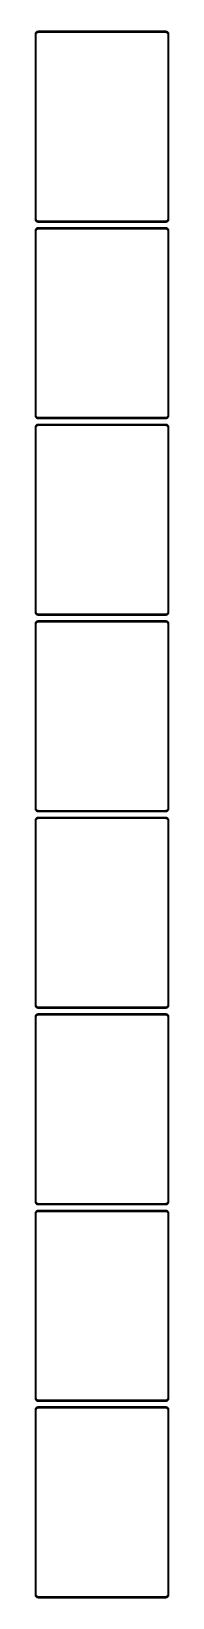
# Model space of a CAD drawing. Header units: metres. Extents: x -105 to 105, y 4485 to 9111.
# Drawn here: x -105 to 105, y 6648 to 9111 of the extents above; entities that cross this region are included whole.
import ezdxf

# ---------------------------------------------------------------- set-up
doc = ezdxf.new("R2010")
doc.units = ezdxf.units.M

msp = doc.modelspace()

# ---------------------------------------------------------------- linework, layer by layer
for p, q in [((-104.961, 9106.63), (-105, 9106)), ((-105, 9106), (-105, 8816)), ((-104.843, 9107.24), (-104.961, 9106.63)), ((-104.649, 9107.84), (-104.843, 9107.24)), ((-104.382, 9108.41), (-104.649, 9107.84)), ((-104.045, 9108.94), (-104.382, 9108.41)), ((-103.645, 9109.42), (-104.045, 9108.94)), ((-103.187, 9109.85), (-103.645, 9109.42)), ((-103.5, 9105.5), (-103.468, 9106)), ((-103.5, 8816.5), (-103.5, 9105.5)), ((-103.468, 9106), (-103.374, 9106.49)), ((-103.374, 9106.49), (-103.219, 9106.97)), ((-103.219, 9106.97), (-103.005, 9107.43)), ((-102.679, 9110.22), (-103.187, 9109.85)), ((-103.005, 9107.43), (-102.736, 9107.85)), ((-102.736, 9107.85), (-102.416, 9108.24)), ((-102.129, 9110.52), (-102.679, 9110.22)), ((-102.416, 9108.24), (-102.05, 9108.58)), ((-101.545, 9110.76), (-102.129, 9110.52)), ((-102.05, 9108.58), (-101.643, 9108.88)), ((-101.643, 9108.88), (-101.203, 9109.12)), ((-100.937, 9110.91), (-101.545, 9110.76)), ((-101.203, 9109.12), (-100.736, 9109.3)), ((-100.314, 9110.99), (-100.937, 9110.91)), ((-100.736, 9109.3), (-100.25, 9109.43)), ((100.314, 9110.99), (-100.314, 9110.99)), ((-100.25, 9109.43), (-99.7512, 9109.49)), ((-99.7512, 9109.49), (99.7512, 9109.49)), ((99.7512, 9109.49), (100.25, 9109.43)), ((100.25, 9109.43), (100.736, 9109.3)), ((100.937, 9110.91), (100.314, 9110.99)), ((100.736, 9109.3), (101.203, 9109.12)), ((101.545, 9110.76), (100.937, 9110.91)), ((101.203, 9109.12), (101.643, 9108.88)), ((102.129, 9110.52), (101.545, 9110.76)), ((101.643, 9108.88), (102.05, 9108.58)), ((102.05, 9108.58), (102.416, 9108.24)), ((102.679, 9110.22), (102.129, 9110.52)), ((102.416, 9108.24), (102.736, 9107.85)), ((103.187, 9109.85), (102.679, 9110.22)), ((102.736, 9107.85), (103.005, 9107.43)), ((103.005, 9107.43), (103.219, 9106.97)), ((103.645, 9109.42), (103.187, 9109.85)), ((103.219, 9106.97), (103.374, 9106.49)), ((103.374, 9106.49), (103.468, 9106)), ((103.468, 9106), (103.5, 9105.5)), ((103.5, 9105.5), (103.5, 8816.5)), ((104.045, 9108.94), (103.645, 9109.42)), ((104.382, 9108.41), (104.045, 9108.94)), ((104.649, 9107.84), (104.382, 9108.41)), ((104.843, 9107.24), (104.649, 9107.84)), ((104.961, 9106.63), (104.843, 9107.24)), ((105, 9106), (104.961, 9106.63)), ((105, 8816), (105, 9106)), ((-105, 8816), (-104.961, 8815.37)), ((-104.961, 8797.63), (-105, 8797)), ((-105, 8797), (-105, 8507)), ((-104.961, 8815.37), (-104.843, 8814.76)), ((-104.843, 8798.24), (-104.961, 8797.63)), ((-104.843, 8814.76), (-104.649, 8814.16)), ((-104.649, 8798.84), (-104.843, 8798.24)), ((-104.649, 8814.16), (-104.382, 8813.59)), ((-104.382, 8799.41), (-104.649, 8798.84)), ((-104.382, 8813.59), (-104.045, 8813.06)), ((-104.045, 8799.94), (-104.382, 8799.41)), ((-104.045, 8813.06), (-103.645, 8812.58)), ((-103.645, 8800.42), (-104.045, 8799.94)), ((-103.645, 8812.58), (-103.187, 8812.15)), ((-103.187, 8800.85), (-103.645, 8800.42)), ((-103.468, 8816), (-103.5, 8816.5)), ((-103.5, 8796.5), (-103.468, 8797)), ((-103.5, 8507.5), (-103.5, 8796.5)), ((-103.374, 8815.51), (-103.468, 8816)), ((-103.468, 8797), (-103.374, 8797.49)), ((-103.219, 8815.03), (-103.374, 8815.51)), ((-103.374, 8797.49), (-103.219, 8797.97)), ((-103.005, 8814.57), (-103.219, 8815.03)), ((-103.219, 8797.97), (-103.005, 8798.43)), ((-103.187, 8812.15), (-102.679, 8811.78)), ((-102.679, 8801.22), (-103.187, 8800.85)), ((-102.736, 8814.15), (-103.005, 8814.57)), ((-103.005, 8798.43), (-102.736, 8798.85)), ((-102.416, 8813.76), (-102.736, 8814.15)), ((-102.736, 8798.85), (-102.416, 8799.24)), ((-102.679, 8811.78), (-102.129, 8811.48)), ((-102.129, 8801.52), (-102.679, 8801.22)), ((-102.05, 8813.42), (-102.416, 8813.76)), ((-102.416, 8799.24), (-102.05, 8799.58)), ((-102.129, 8811.48), (-101.545, 8811.24)), ((-101.545, 8801.76), (-102.129, 8801.52)), ((-101.643, 8813.12), (-102.05, 8813.42)), ((-102.05, 8799.58), (-101.643, 8799.88)), ((-101.203, 8812.88), (-101.643, 8813.12)), ((-101.643, 8799.88), (-101.203, 8800.12)), ((-101.545, 8811.24), (-100.937, 8811.09)), ((-100.937, 8801.91), (-101.545, 8801.76)), ((-100.736, 8812.7), (-101.203, 8812.88)), ((-101.203, 8800.12), (-100.736, 8800.3)), ((-100.937, 8811.09), (-100.314, 8811.01)), ((-100.314, 8801.99), (-100.937, 8801.91)), ((-100.25, 8812.57), (-100.736, 8812.7)), ((-100.736, 8800.3), (-100.25, 8800.43)), ((-100.314, 8811.01), (100.314, 8811.01)), ((100.314, 8801.99), (-100.314, 8801.99)), ((-99.7512, 8812.51), (-100.25, 8812.57)), ((-100.25, 8800.43), (-99.7512, 8800.49)), ((99.7512, 8812.51), (-99.7512, 8812.51)), ((-99.7512, 8800.49), (99.7512, 8800.49)), ((100.25, 8812.57), (99.7512, 8812.51)), ((99.7512, 8800.49), (100.25, 8800.43)), ((100.736, 8812.7), (100.25, 8812.57)), ((100.25, 8800.43), (100.736, 8800.3)), ((100.314, 8811.01), (100.937, 8811.09)), ((100.937, 8801.91), (100.314, 8801.99)), ((101.203, 8812.88), (100.736, 8812.7)), ((100.736, 8800.3), (101.203, 8800.12)), ((100.937, 8811.09), (101.545, 8811.24)), ((101.545, 8801.76), (100.937, 8801.91)), ((101.643, 8813.12), (101.203, 8812.88)), ((101.203, 8800.12), (101.643, 8799.88)), ((101.545, 8811.24), (102.129, 8811.48)), ((102.129, 8801.52), (101.545, 8801.76)), ((102.05, 8813.42), (101.643, 8813.12)), ((101.643, 8799.88), (102.05, 8799.58)), ((102.416, 8813.76), (102.05, 8813.42)), ((102.05, 8799.58), (102.416, 8799.24)), ((102.129, 8811.48), (102.679, 8811.78)), ((102.679, 8801.22), (102.129, 8801.52)), ((102.736, 8814.15), (102.416, 8813.76)), ((102.416, 8799.24), (102.736, 8798.85)), ((102.679, 8811.78), (103.187, 8812.15)), ((103.187, 8800.85), (102.679, 8801.22)), ((103.005, 8814.57), (102.736, 8814.15)), ((102.736, 8798.85), (103.005, 8798.43)), ((103.219, 8815.03), (103.005, 8814.57)), ((103.005, 8798.43), (103.219, 8797.97)), ((103.187, 8812.15), (103.645, 8812.58)), ((103.645, 8800.42), (103.187, 8800.85)), ((103.374, 8815.51), (103.219, 8815.03)), ((103.219, 8797.97), (103.374, 8797.49)), ((103.468, 8816), (103.374, 8815.51)), ((103.374, 8797.49), (103.468, 8797)), ((103.5, 8816.5), (103.468, 8816)), ((103.468, 8797), (103.5, 8796.5)), ((103.5, 8796.5), (103.5, 8507.5)), ((103.645, 8812.58), (104.045, 8813.06)), ((104.045, 8799.94), (103.645, 8800.42)), ((104.045, 8813.06), (104.382, 8813.59)), ((104.382, 8799.41), (104.045, 8799.94)), ((104.382, 8813.59), (104.649, 8814.16)), ((104.649, 8798.84), (104.382, 8799.41)), ((104.649, 8814.16), (104.843, 8814.76)), ((104.843, 8798.24), (104.649, 8798.84)), ((104.843, 8814.76), (104.961, 8815.37)), ((104.961, 8797.63), (104.843, 8798.24)), ((104.961, 8815.37), (105, 8816)), ((105, 8797), (104.961, 8797.63)), ((105, 8507), (105, 8797)), ((-105, 8507), (-104.961, 8506.37)), ((-104.961, 8506.37), (-104.843, 8505.76)), ((-104.843, 8505.76), (-104.649, 8505.16)), ((-104.649, 8505.16), (-104.382, 8504.59)), ((-104.382, 8504.59), (-104.045, 8504.06)), ((-104.045, 8504.06), (-103.645, 8503.58)), ((-103.645, 8503.58), (-103.187, 8503.15)), ((-103.468, 8507), (-103.5, 8507.5)), ((-103.374, 8506.51), (-103.468, 8507)), ((-103.219, 8506.03), (-103.374, 8506.51)), ((-103.005, 8505.57), (-103.219, 8506.03)), ((-103.187, 8503.15), (-102.679, 8502.78)), ((-102.736, 8505.15), (-103.005, 8505.57)), ((-102.416, 8504.76), (-102.736, 8505.15)), ((-102.679, 8502.78), (-102.129, 8502.48)), ((-102.05, 8504.42), (-102.416, 8504.76)), ((-102.129, 8502.48), (-101.545, 8502.24)), ((-101.643, 8504.12), (-102.05, 8504.42)), ((-101.203, 8503.88), (-101.643, 8504.12)), ((-101.545, 8502.24), (-100.937, 8502.09)), ((-100.736, 8503.7), (-101.203, 8503.88)), ((-100.937, 8502.09), (-100.314, 8502.01)), ((-100.25, 8503.57), (-100.736, 8503.7)), ((-100.314, 8502.01), (100.314, 8502.01)), ((-99.7512, 8503.51), (-100.25, 8503.57)), ((99.7512, 8503.51), (-99.7512, 8503.51)), ((100.25, 8503.57), (99.7512, 8503.51)), ((100.736, 8503.7), (100.25, 8503.57)), ((100.314, 8502.01), (100.937, 8502.09)), ((101.203, 8503.88), (100.736, 8503.7)), ((100.937, 8502.09), (101.545, 8502.24)), ((101.643, 8504.12), (101.203, 8503.88)), ((101.545, 8502.24), (102.129, 8502.48)), ((102.05, 8504.42), (101.643, 8504.12)), ((102.416, 8504.76), (102.05, 8504.42)), ((102.129, 8502.48), (102.679, 8502.78)), ((102.736, 8505.15), (102.416, 8504.76)), ((102.679, 8502.78), (103.187, 8503.15)), ((103.005, 8505.57), (102.736, 8505.15)), ((103.219, 8506.03), (103.005, 8505.57)), ((103.187, 8503.15), (103.645, 8503.58)), ((103.374, 8506.51), (103.219, 8506.03)), ((103.468, 8507), (103.374, 8506.51)), ((103.5, 8507.5), (103.468, 8507)), ((103.645, 8503.58), (104.045, 8504.06)), ((104.045, 8504.06), (104.382, 8504.59)), ((104.382, 8504.59), (104.649, 8505.16)), ((104.649, 8505.16), (104.843, 8505.76)), ((104.843, 8505.76), (104.961, 8506.37)), ((104.961, 8506.37), (105, 8507)), ((-104.961, 8488.63), (-105, 8488)), ((-105, 8488), (-105, 8198)), ((-104.843, 8489.24), (-104.961, 8488.63)), ((-104.649, 8489.84), (-104.843, 8489.24)), ((-104.382, 8490.41), (-104.649, 8489.84)), ((-104.045, 8490.94), (-104.382, 8490.41)), ((-103.645, 8491.42), (-104.045, 8490.94)), ((-103.187, 8491.85), (-103.645, 8491.42)), ((-103.5, 8487.5), (-103.468, 8488)), ((-103.5, 8198.5), (-103.5, 8487.5)), ((-103.468, 8488), (-103.374, 8488.49)), ((-103.374, 8488.49), (-103.219, 8488.97)), ((-103.219, 8488.97), (-103.005, 8489.43)), ((-102.679, 8492.22), (-103.187, 8491.85)), ((-103.005, 8489.43), (-102.736, 8489.85)), ((-102.736, 8489.85), (-102.416, 8490.24)), ((-102.129, 8492.52), (-102.679, 8492.22)), ((-102.416, 8490.24), (-102.05, 8490.58)), ((-101.545, 8492.76), (-102.129, 8492.52)), ((-102.05, 8490.58), (-101.643, 8490.88)), ((-101.643, 8490.88), (-101.203, 8491.12)), ((-100.937, 8492.91), (-101.545, 8492.76)), ((-101.203, 8491.12), (-100.736, 8491.3)), ((-100.314, 8492.99), (-100.937, 8492.91)), ((-100.736, 8491.3), (-100.25, 8491.43)), ((100.314, 8492.99), (-100.314, 8492.99)), ((-100.25, 8491.43), (-99.7512, 8491.49)), ((-99.7512, 8491.49), (99.7512, 8491.49)), ((99.7512, 8491.49), (100.25, 8491.43)), ((100.25, 8491.43), (100.736, 8491.3)), ((100.937, 8492.91), (100.314, 8492.99)), ((100.736, 8491.3), (101.203, 8491.12)), ((101.545, 8492.76), (100.937, 8492.91)), ((101.203, 8491.12), (101.643, 8490.88)), ((102.129, 8492.52), (101.545, 8492.76)), ((101.643, 8490.88), (102.05, 8490.58)), ((102.05, 8490.58), (102.416, 8490.24)), ((102.679, 8492.22), (102.129, 8492.52)), ((102.416, 8490.24), (102.736, 8489.85)), ((103.187, 8491.85), (102.679, 8492.22)), ((102.736, 8489.85), (103.005, 8489.43)), ((103.005, 8489.43), (103.219, 8488.97)), ((103.645, 8491.42), (103.187, 8491.85)), ((103.219, 8488.97), (103.374, 8488.49)), ((103.374, 8488.49), (103.468, 8488)), ((103.468, 8488), (103.5, 8487.5)), ((103.5, 8487.5), (103.5, 8198.5)), ((104.045, 8490.94), (103.645, 8491.42)), ((104.382, 8490.41), (104.045, 8490.94)), ((104.649, 8489.84), (104.382, 8490.41)), ((104.843, 8489.24), (104.649, 8489.84)), ((104.961, 8488.63), (104.843, 8489.24)), ((105, 8488), (104.961, 8488.63)), ((105, 8198), (105, 8488)), ((-105, 8198), (-104.961, 8197.37)), ((-104.961, 8179.63), (-105, 8179)), ((-105, 8179), (-105, 7889)), ((-104.961, 8197.37), (-104.843, 8196.76)), ((-104.843, 8180.24), (-104.961, 8179.63)), ((-104.843, 8196.76), (-104.649, 8196.16)), ((-104.649, 8180.84), (-104.843, 8180.24)), ((-104.649, 8196.16), (-104.382, 8195.59)), ((-104.382, 8181.41), (-104.649, 8180.84)), ((-104.382, 8195.59), (-104.045, 8195.06)), ((-104.045, 8181.94), (-104.382, 8181.41)), ((-104.045, 8195.06), (-103.645, 8194.58)), ((-103.645, 8182.42), (-104.045, 8181.94)), ((-103.645, 8194.58), (-103.187, 8194.15)), ((-103.187, 8182.85), (-103.645, 8182.42)), ((-103.468, 8198), (-103.5, 8198.5)), ((-103.5, 8178.5), (-103.468, 8179)), ((-103.5, 7889.5), (-103.5, 8178.5)), ((-103.374, 8197.51), (-103.468, 8198)), ((-103.468, 8179), (-103.374, 8179.49)), ((-103.219, 8197.03), (-103.374, 8197.51)), ((-103.374, 8179.49), (-103.219, 8179.97)), ((-103.005, 8196.57), (-103.219, 8197.03)), ((-103.219, 8179.97), (-103.005, 8180.43)), ((-103.187, 8194.15), (-102.679, 8193.78)), ((-102.679, 8183.22), (-103.187, 8182.85)), ((-102.736, 8196.15), (-103.005, 8196.57)), ((-103.005, 8180.43), (-102.736, 8180.85)), ((-102.416, 8195.76), (-102.736, 8196.15)), ((-102.736, 8180.85), (-102.416, 8181.24)), ((-102.679, 8193.78), (-102.129, 8193.48)), ((-102.129, 8183.52), (-102.679, 8183.22)), ((-102.05, 8195.42), (-102.416, 8195.76)), ((-102.416, 8181.24), (-102.05, 8181.58)), ((-102.129, 8193.48), (-101.545, 8193.24)), ((-101.545, 8183.76), (-102.129, 8183.52)), ((-101.643, 8195.12), (-102.05, 8195.42)), ((-102.05, 8181.58), (-101.643, 8181.88)), ((-101.203, 8194.88), (-101.643, 8195.12)), ((-101.643, 8181.88), (-101.203, 8182.12)), ((-101.545, 8193.24), (-100.937, 8193.09)), ((-100.937, 8183.91), (-101.545, 8183.76)), ((-100.736, 8194.7), (-101.203, 8194.88)), ((-101.203, 8182.12), (-100.736, 8182.3)), ((-100.937, 8193.09), (-100.314, 8193.01)), ((-100.314, 8183.99), (-100.937, 8183.91)), ((-100.25, 8194.57), (-100.736, 8194.7)), ((-100.736, 8182.3), (-100.25, 8182.43)), ((-100.314, 8193.01), (100.314, 8193.01)), ((100.314, 8183.99), (-100.314, 8183.99)), ((-99.7512, 8194.51), (-100.25, 8194.57)), ((-100.25, 8182.43), (-99.7512, 8182.49)), ((99.7512, 8194.51), (-99.7512, 8194.51)), ((-99.7512, 8182.49), (99.7512, 8182.49)), ((100.25, 8194.57), (99.7512, 8194.51)), ((99.7512, 8182.49), (100.25, 8182.43)), ((100.736, 8194.7), (100.25, 8194.57)), ((100.25, 8182.43), (100.736, 8182.3)), ((100.314, 8193.01), (100.937, 8193.09)), ((100.937, 8183.91), (100.314, 8183.99)), ((101.203, 8194.88), (100.736, 8194.7)), ((100.736, 8182.3), (101.203, 8182.12)), ((100.937, 8193.09), (101.545, 8193.24)), ((101.545, 8183.76), (100.937, 8183.91)), ((101.643, 8195.12), (101.203, 8194.88)), ((101.203, 8182.12), (101.643, 8181.88)), ((101.545, 8193.24), (102.129, 8193.48)), ((102.129, 8183.52), (101.545, 8183.76)), ((102.05, 8195.42), (101.643, 8195.12)), ((101.643, 8181.88), (102.05, 8181.58)), ((102.416, 8195.76), (102.05, 8195.42)), ((102.05, 8181.58), (102.416, 8181.24)), ((102.129, 8193.48), (102.679, 8193.78)), ((102.679, 8183.22), (102.129, 8183.52)), ((102.736, 8196.15), (102.416, 8195.76)), ((102.416, 8181.24), (102.736, 8180.85)), ((102.679, 8193.78), (103.187, 8194.15)), ((103.187, 8182.85), (102.679, 8183.22)), ((103.005, 8196.57), (102.736, 8196.15)), ((102.736, 8180.85), (103.005, 8180.43)), ((103.219, 8197.03), (103.005, 8196.57)), ((103.005, 8180.43), (103.219, 8179.97)), ((103.187, 8194.15), (103.645, 8194.58)), ((103.645, 8182.42), (103.187, 8182.85)), ((103.374, 8197.51), (103.219, 8197.03)), ((103.219, 8179.97), (103.374, 8179.49)), ((103.468, 8198), (103.374, 8197.51)), ((103.374, 8179.49), (103.468, 8179)), ((103.5, 8198.5), (103.468, 8198)), ((103.468, 8179), (103.5, 8178.5)), ((103.5, 8178.5), (103.5, 7889.5)), ((103.645, 8194.58), (104.045, 8195.06)), ((104.045, 8181.94), (103.645, 8182.42)), ((104.045, 8195.06), (104.382, 8195.59)), ((104.382, 8181.41), (104.045, 8181.94)), ((104.382, 8195.59), (104.649, 8196.16)), ((104.649, 8180.84), (104.382, 8181.41)), ((104.649, 8196.16), (104.843, 8196.76)), ((104.843, 8180.24), (104.649, 8180.84)), ((104.843, 8196.76), (104.961, 8197.37)), ((104.961, 8179.63), (104.843, 8180.24)), ((104.961, 8197.37), (105, 8198)), ((105, 8179), (104.961, 8179.63)), ((105, 7889), (105, 8179)), ((-105, 7889), (-104.961, 7888.37)), ((-104.961, 7888.37), (-104.843, 7887.76)), ((-104.843, 7887.76), (-104.649, 7887.16)), ((-104.649, 7887.16), (-104.382, 7886.59)), ((-104.382, 7886.59), (-104.045, 7886.06)), ((-104.045, 7886.06), (-103.645, 7885.58)), ((-103.645, 7885.58), (-103.187, 7885.15)), ((-103.468, 7889), (-103.5, 7889.5)), ((-103.374, 7888.51), (-103.468, 7889)), ((-103.219, 7888.03), (-103.374, 7888.51)), ((-103.005, 7887.57), (-103.219, 7888.03)), ((-103.187, 7885.15), (-102.679, 7884.78)), ((-102.736, 7887.15), (-103.005, 7887.57)), ((-102.416, 7886.76), (-102.736, 7887.15)), ((-102.679, 7884.78), (-102.129, 7884.48)), ((-102.05, 7886.42), (-102.416, 7886.76)), ((-102.129, 7884.48), (-101.545, 7884.24)), ((-101.643, 7886.12), (-102.05, 7886.42)), ((-101.203, 7885.88), (-101.643, 7886.12)), ((-101.545, 7884.24), (-100.937, 7884.09)), ((-100.736, 7885.7), (-101.203, 7885.88)), ((-100.937, 7884.09), (-100.314, 7884.01)), ((-100.25, 7885.57), (-100.736, 7885.7)), ((-100.314, 7884.01), (100.314, 7884.01)), ((-99.7512, 7885.51), (-100.25, 7885.57)), ((99.7512, 7885.51), (-99.7512, 7885.51)), ((100.25, 7885.57), (99.7512, 7885.51)), ((100.736, 7885.7), (100.25, 7885.57)), ((100.314, 7884.01), (100.937, 7884.09)), ((101.203, 7885.88), (100.736, 7885.7)), ((100.937, 7884.09), (101.545, 7884.24)), ((101.643, 7886.12), (101.203, 7885.88)), ((101.545, 7884.24), (102.129, 7884.48)), ((102.05, 7886.42), (101.643, 7886.12)), ((102.416, 7886.76), (102.05, 7886.42)), ((102.129, 7884.48), (102.679, 7884.78)), ((102.736, 7887.15), (102.416, 7886.76)), ((102.679, 7884.78), (103.187, 7885.15)), ((103.005, 7887.57), (102.736, 7887.15)), ((103.219, 7888.03), (103.005, 7887.57)), ((103.187, 7885.15), (103.645, 7885.58)), ((103.374, 7888.51), (103.219, 7888.03)), ((103.468, 7889), (103.374, 7888.51)), ((103.5, 7889.5), (103.468, 7889)), ((103.645, 7885.58), (104.045, 7886.06)), ((104.045, 7886.06), (104.382, 7886.59)), ((104.382, 7886.59), (104.649, 7887.16)), ((104.649, 7887.16), (104.843, 7887.76)), ((104.843, 7887.76), (104.961, 7888.37)), ((104.961, 7888.37), (105, 7889)), ((-104.961, 7870.63), (-105, 7870)), ((-105, 7870), (-105, 7580)), ((-104.843, 7871.24), (-104.961, 7870.63)), ((-104.649, 7871.84), (-104.843, 7871.24)), ((-104.382, 7872.41), (-104.649, 7871.84)), ((-104.045, 7872.94), (-104.382, 7872.41)), ((-103.645, 7873.42), (-104.045, 7872.94)), ((-103.187, 7873.85), (-103.645, 7873.42)), ((-103.5, 7869.5), (-103.468, 7870)), ((-103.5, 7580.5), (-103.5, 7869.5)), ((-103.468, 7870), (-103.374, 7870.49)), ((-103.374, 7870.49), (-103.219, 7870.97)), ((-103.219, 7870.97), (-103.005, 7871.43)), ((-102.679, 7874.22), (-103.187, 7873.85)), ((-103.005, 7871.43), (-102.736, 7871.85)), ((-102.736, 7871.85), (-102.416, 7872.24)), ((-102.129, 7874.52), (-102.679, 7874.22)), ((-102.416, 7872.24), (-102.05, 7872.58)), ((-101.545, 7874.76), (-102.129, 7874.52)), ((-102.05, 7872.58), (-101.643, 7872.88)), ((-101.643, 7872.88), (-101.203, 7873.12)), ((-100.937, 7874.91), (-101.545, 7874.76)), ((-101.203, 7873.12), (-100.736, 7873.3)), ((-100.314, 7874.99), (-100.937, 7874.91)), ((-100.736, 7873.3), (-100.25, 7873.43)), ((100.314, 7874.99), (-100.314, 7874.99)), ((-100.25, 7873.43), (-99.7512, 7873.49)), ((-99.7512, 7873.49), (99.7512, 7873.49)), ((99.7512, 7873.49), (100.25, 7873.43)), ((100.25, 7873.43), (100.736, 7873.3)), ((100.937, 7874.91), (100.314, 7874.99)), ((100.736, 7873.3), (101.203, 7873.12)), ((101.545, 7874.76), (100.937, 7874.91)), ((101.203, 7873.12), (101.643, 7872.88)), ((102.129, 7874.52), (101.545, 7874.76)), ((101.643, 7872.88), (102.05, 7872.58)), ((102.05, 7872.58), (102.416, 7872.24)), ((102.679, 7874.22), (102.129, 7874.52)), ((102.416, 7872.24), (102.736, 7871.85)), ((103.187, 7873.85), (102.679, 7874.22)), ((102.736, 7871.85), (103.005, 7871.43)), ((103.005, 7871.43), (103.219, 7870.97)), ((103.645, 7873.42), (103.187, 7873.85)), ((103.219, 7870.97), (103.374, 7870.49)), ((103.374, 7870.49), (103.468, 7870)), ((103.468, 7870), (103.5, 7869.5)), ((103.5, 7869.5), (103.5, 7580.5)), ((104.045, 7872.94), (103.645, 7873.42)), ((104.382, 7872.41), (104.045, 7872.94)), ((104.649, 7871.84), (104.382, 7872.41)), ((104.843, 7871.24), (104.649, 7871.84)), ((104.961, 7870.63), (104.843, 7871.24)), ((105, 7870), (104.961, 7870.63)), ((105, 7580), (105, 7870)), ((-105, 7580), (-104.961, 7579.37)), ((-104.961, 7561.63), (-105, 7561)), ((-104.961, 7579.37), (-104.843, 7578.76)), ((-104.843, 7562.24), (-104.961, 7561.63)), ((-104.843, 7578.76), (-104.649, 7578.16)), ((-104.649, 7562.84), (-104.843, 7562.24)), ((-104.649, 7578.16), (-104.382, 7577.59)), ((-104.382, 7563.41), (-104.649, 7562.84)), ((-104.382, 7577.59), (-104.045, 7577.06)), ((-104.045, 7563.94), (-104.382, 7563.41)), ((-104.045, 7577.06), (-103.645, 7576.58)), ((-103.645, 7564.42), (-104.045, 7563.94)), ((-103.645, 7576.58), (-103.187, 7576.15)), ((-103.187, 7564.85), (-103.645, 7564.42)), ((-103.468, 7580), (-103.5, 7580.5)), ((-103.374, 7579.51), (-103.468, 7580)), ((-103.468, 7561), (-103.374, 7561.49)), ((-103.219, 7579.03), (-103.374, 7579.51)), ((-103.374, 7561.49), (-103.219, 7561.97)), ((-103.005, 7578.57), (-103.219, 7579.03)), ((-103.219, 7561.97), (-103.005, 7562.43)), ((-103.187, 7576.15), (-102.679, 7575.78)), ((-102.679, 7565.22), (-103.187, 7564.85)), ((-102.736, 7578.15), (-103.005, 7578.57)), ((-103.005, 7562.43), (-102.736, 7562.85)), ((-102.416, 7577.76), (-102.736, 7578.15)), ((-102.736, 7562.85), (-102.416, 7563.24)), ((-102.679, 7575.78), (-102.129, 7575.48)), ((-102.129, 7565.52), (-102.679, 7565.22)), ((-102.05, 7577.42), (-102.416, 7577.76)), ((-102.416, 7563.24), (-102.05, 7563.58)), ((-102.129, 7575.48), (-101.545, 7575.24)), ((-101.545, 7565.76), (-102.129, 7565.52)), ((-101.643, 7577.12), (-102.05, 7577.42)), ((-102.05, 7563.58), (-101.643, 7563.88)), ((-101.203, 7576.88), (-101.643, 7577.12)), ((-101.643, 7563.88), (-101.203, 7564.12)), ((-101.545, 7575.24), (-100.937, 7575.09)), ((-100.937, 7565.91), (-101.545, 7565.76)), ((-100.736, 7576.7), (-101.203, 7576.88)), ((-101.203, 7564.12), (-100.736, 7564.3)), ((-100.937, 7575.09), (-100.314, 7575.01)), ((-100.314, 7565.99), (-100.937, 7565.91)), ((-100.25, 7576.57), (-100.736, 7576.7)), ((-100.736, 7564.3), (-100.25, 7564.43)), ((-100.314, 7575.01), (100.314, 7575.01)), ((100.314, 7565.99), (-100.314, 7565.99)), ((-99.7512, 7576.51), (-100.25, 7576.57)), ((-100.25, 7564.43), (-99.7512, 7564.49)), ((99.7512, 7576.51), (-99.7512, 7576.51)), ((-99.7512, 7564.49), (99.7512, 7564.49)), ((100.25, 7576.57), (99.7512, 7576.51)), ((99.7512, 7564.49), (100.25, 7564.43)), ((100.736, 7576.7), (100.25, 7576.57)), ((100.25, 7564.43), (100.736, 7564.3)), ((100.314, 7575.01), (100.937, 7575.09)), ((100.937, 7565.91), (100.314, 7565.99)), ((101.203, 7576.88), (100.736, 7576.7)), ((100.736, 7564.3), (101.203, 7564.12)), ((100.937, 7575.09), (101.545, 7575.24)), ((101.545, 7565.76), (100.937, 7565.91)), ((101.643, 7577.12), (101.203, 7576.88)), ((101.203, 7564.12), (101.643, 7563.88)), ((101.545, 7575.24), (102.129, 7575.48)), ((102.129, 7565.52), (101.545, 7565.76)), ((102.05, 7577.42), (101.643, 7577.12)), ((101.643, 7563.88), (102.05, 7563.58)), ((102.416, 7577.76), (102.05, 7577.42)), ((102.05, 7563.58), (102.416, 7563.24)), ((102.129, 7575.48), (102.679, 7575.78)), ((102.679, 7565.22), (102.129, 7565.52)), ((102.736, 7578.15), (102.416, 7577.76)), ((102.416, 7563.24), (102.736, 7562.85)), ((102.679, 7575.78), (103.187, 7576.15)), ((103.187, 7564.85), (102.679, 7565.22)), ((103.005, 7578.57), (102.736, 7578.15)), ((102.736, 7562.85), (103.005, 7562.43)), ((103.219, 7579.03), (103.005, 7578.57)), ((103.005, 7562.43), (103.219, 7561.97)), ((103.187, 7576.15), (103.645, 7576.58)), ((103.645, 7564.42), (103.187, 7564.85)), ((103.374, 7579.51), (103.219, 7579.03)), ((103.219, 7561.97), (103.374, 7561.49)), ((103.468, 7580), (103.374, 7579.51)), ((103.374, 7561.49), (103.468, 7561)), ((103.5, 7580.5), (103.468, 7580)), ((103.645, 7576.58), (104.045, 7577.06)), ((104.045, 7563.94), (103.645, 7564.42)), ((104.045, 7577.06), (104.382, 7577.59)), ((104.382, 7563.41), (104.045, 7563.94)), ((104.382, 7577.59), (104.649, 7578.16)), ((104.649, 7562.84), (104.382, 7563.41)), ((104.649, 7578.16), (104.843, 7578.76)), ((104.843, 7562.24), (104.649, 7562.84)), ((104.843, 7578.76), (104.961, 7579.37)), ((104.961, 7561.63), (104.843, 7562.24)), ((104.961, 7579.37), (105, 7580)), ((105, 7561), (104.961, 7561.63)), ((-105, 7561), (-105, 7271)), ((-103.5, 7560.5), (-103.468, 7561)), ((-103.5, 7271.5), (-103.5, 7560.5)), ((103.468, 7561), (103.5, 7560.5)), ((103.5, 7560.5), (103.5, 7271.5)), ((105, 7271), (105, 7561)), ((-105, 7271), (-104.961, 7270.37)), ((-104.961, 7270.37), (-104.843, 7269.76)), ((-104.843, 7269.76), (-104.649, 7269.16)), ((-104.649, 7269.16), (-104.382, 7268.59)), ((-104.382, 7268.59), (-104.045, 7268.06)), ((-104.045, 7268.06), (-103.645, 7267.58)), ((-103.645, 7267.58), (-103.187, 7267.15)), ((-103.468, 7271), (-103.5, 7271.5)), ((-103.374, 7270.51), (-103.468, 7271)), ((-103.219, 7270.03), (-103.374, 7270.51)), ((-103.005, 7269.57), (-103.219, 7270.03)), ((-103.187, 7267.15), (-102.679, 7266.78)), ((-102.736, 7269.15), (-103.005, 7269.57)), ((-102.416, 7268.76), (-102.736, 7269.15)), ((-102.679, 7266.78), (-102.129, 7266.48)), ((-102.05, 7268.42), (-102.416, 7268.76)), ((-102.129, 7266.48), (-101.545, 7266.24)), ((-101.643, 7268.12), (-102.05, 7268.42)), ((-101.203, 7267.88), (-101.643, 7268.12)), ((-101.545, 7266.24), (-100.937, 7266.09)), ((-100.736, 7267.7), (-101.203, 7267.88)), ((-100.937, 7266.09), (-100.314, 7266.01)), ((-100.25, 7267.57), (-100.736, 7267.7)), ((-100.314, 7266.01), (100.314, 7266.01)), ((-99.7512, 7267.51), (-100.25, 7267.57)), ((99.7512, 7267.51), (-99.7512, 7267.51)), ((100.25, 7267.57), (99.7512, 7267.51)), ((100.736, 7267.7), (100.25, 7267.57)), ((100.314, 7266.01), (100.937, 7266.09)), ((101.203, 7267.88), (100.736, 7267.7)), ((100.937, 7266.09), (101.545, 7266.24)), ((101.643, 7268.12), (101.203, 7267.88)), ((101.545, 7266.24), (102.129, 7266.48)), ((102.05, 7268.42), (101.643, 7268.12)), ((102.416, 7268.76), (102.05, 7268.42)), ((102.129, 7266.48), (102.679, 7266.78)), ((102.736, 7269.15), (102.416, 7268.76)), ((102.679, 7266.78), (103.187, 7267.15)), ((103.005, 7269.57), (102.736, 7269.15)), ((103.219, 7270.03), (103.005, 7269.57)), ((103.187, 7267.15), (103.645, 7267.58)), ((103.374, 7270.51), (103.219, 7270.03)), ((103.468, 7271), (103.374, 7270.51)), ((103.5, 7271.5), (103.468, 7271)), ((103.645, 7267.58), (104.045, 7268.06)), ((104.045, 7268.06), (104.382, 7268.59)), ((104.382, 7268.59), (104.649, 7269.16)), ((104.649, 7269.16), (104.843, 7269.76)), ((104.843, 7269.76), (104.961, 7270.37)), ((104.961, 7270.37), (105, 7271)), ((-104.961, 7252.63), (-105, 7252)), ((-105, 7252), (-105, 6962)), ((-104.843, 7253.24), (-104.961, 7252.63)), ((-104.649, 7253.84), (-104.843, 7253.24)), ((-104.382, 7254.41), (-104.649, 7253.84)), ((-104.045, 7254.94), (-104.382, 7254.41)), ((-103.645, 7255.42), (-104.045, 7254.94)), ((-103.187, 7255.85), (-103.645, 7255.42)), ((-103.5, 7251.5), (-103.468, 7252)), ((-103.5, 6962.5), (-103.5, 7251.5)), ((-103.468, 7252), (-103.374, 7252.49)), ((-103.374, 7252.49), (-103.219, 7252.97)), ((-103.219, 7252.97), (-103.005, 7253.43)), ((-102.679, 7256.22), (-103.187, 7255.85)), ((-103.005, 7253.43), (-102.736, 7253.85)), ((-102.736, 7253.85), (-102.416, 7254.24)), ((-102.129, 7256.52), (-102.679, 7256.22)), ((-102.416, 7254.24), (-102.05, 7254.58)), ((-101.545, 7256.76), (-102.129, 7256.52)), ((-102.05, 7254.58), (-101.643, 7254.88)), ((-101.643, 7254.88), (-101.203, 7255.12)), ((-100.937, 7256.91), (-101.545, 7256.76)), ((-101.203, 7255.12), (-100.736, 7255.3)), ((-100.314, 7256.99), (-100.937, 7256.91)), ((-100.736, 7255.3), (-100.25, 7255.43)), ((100.314, 7256.99), (-100.314, 7256.99)), ((-100.25, 7255.43), (-99.7512, 7255.49)), ((-99.7512, 7255.49), (99.7512, 7255.49)), ((99.7512, 7255.49), (100.25, 7255.43)), ((100.25, 7255.43), (100.736, 7255.3)), ((100.937, 7256.91), (100.314, 7256.99)), ((100.736, 7255.3), (101.203, 7255.12)), ((101.545, 7256.76), (100.937, 7256.91)), ((101.203, 7255.12), (101.643, 7254.88)), ((102.129, 7256.52), (101.545, 7256.76)), ((101.643, 7254.88), (102.05, 7254.58)), ((102.05, 7254.58), (102.416, 7254.24)), ((102.679, 7256.22), (102.129, 7256.52)), ((102.416, 7254.24), (102.736, 7253.85)), ((103.187, 7255.85), (102.679, 7256.22)), ((102.736, 7253.85), (103.005, 7253.43)), ((103.005, 7253.43), (103.219, 7252.97)), ((103.645, 7255.42), (103.187, 7255.85)), ((103.219, 7252.97), (103.374, 7252.49)), ((103.374, 7252.49), (103.468, 7252)), ((103.468, 7252), (103.5, 7251.5)), ((103.5, 7251.5), (103.5, 6962.5)), ((104.045, 7254.94), (103.645, 7255.42)), ((104.382, 7254.41), (104.045, 7254.94)), ((104.649, 7253.84), (104.382, 7254.41)), ((104.843, 7253.24), (104.649, 7253.84)), ((104.961, 7252.63), (104.843, 7253.24)), ((105, 7252), (104.961, 7252.63)), ((105, 6962), (105, 7252)), ((-105, 6962), (-104.961, 6961.37)), ((-104.961, 6961.37), (-104.843, 6960.76)), ((-104.843, 6960.76), (-104.649, 6960.16)), ((-104.649, 6960.16), (-104.382, 6959.59)), ((-104.382, 6959.59), (-104.045, 6959.06)), ((-104.045, 6945.94), (-104.382, 6945.41)), ((-104.045, 6959.06), (-103.645, 6958.58)), ((-103.645, 6946.42), (-104.045, 6945.94)), ((-103.645, 6958.58), (-103.187, 6958.15)), ((-103.187, 6946.85), (-103.645, 6946.42)), ((-103.468, 6962), (-103.5, 6962.5)), ((-103.374, 6961.51), (-103.468, 6962)), ((-103.219, 6961.03), (-103.374, 6961.51)), ((-103.005, 6960.57), (-103.219, 6961.03)), ((-103.187, 6958.15), (-102.679, 6957.78)), ((-102.679, 6947.22), (-103.187, 6946.85)), ((-102.736, 6960.15), (-103.005, 6960.57)), ((-102.416, 6959.76), (-102.736, 6960.15)), ((-102.679, 6957.78), (-102.129, 6957.48)), ((-102.129, 6947.52), (-102.679, 6947.22)), ((-102.05, 6959.42), (-102.416, 6959.76)), ((-102.129, 6957.48), (-101.545, 6957.24)), ((-101.545, 6947.76), (-102.129, 6947.52)), ((-101.643, 6959.12), (-102.05, 6959.42)), ((-102.05, 6945.58), (-101.643, 6945.88)), ((-101.203, 6958.88), (-101.643, 6959.12)), ((-101.643, 6945.88), (-101.203, 6946.12)), ((-101.545, 6957.24), (-100.937, 6957.09)), ((-100.937, 6947.91), (-101.545, 6947.76)), ((-100.736, 6958.7), (-101.203, 6958.88)), ((-101.203, 6946.12), (-100.736, 6946.3)), ((-100.937, 6957.09), (-100.314, 6957.01)), ((-100.314, 6947.99), (-100.937, 6947.91)), ((-100.25, 6958.57), (-100.736, 6958.7)), ((-100.736, 6946.3), (-100.25, 6946.43)), ((-100.314, 6957.01), (100.314, 6957.01)), ((100.314, 6947.99), (-100.314, 6947.99)), ((-99.7512, 6958.51), (-100.25, 6958.57)), ((-100.25, 6946.43), (-99.7512, 6946.49)), ((99.7512, 6958.51), (-99.7512, 6958.51)), ((-99.7512, 6946.49), (99.7512, 6946.49)), ((100.25, 6958.57), (99.7512, 6958.51)), ((99.7512, 6946.49), (100.25, 6946.43)), ((100.736, 6958.7), (100.25, 6958.57)), ((100.25, 6946.43), (100.736, 6946.3)), ((100.314, 6957.01), (100.937, 6957.09)), ((100.937, 6947.91), (100.314, 6947.99)), ((101.203, 6958.88), (100.736, 6958.7)), ((100.736, 6946.3), (101.203, 6946.12)), ((100.937, 6957.09), (101.545, 6957.24)), ((101.545, 6947.76), (100.937, 6947.91)), ((101.643, 6959.12), (101.203, 6958.88)), ((101.203, 6946.12), (101.643, 6945.88)), ((101.545, 6957.24), (102.129, 6957.48)), ((102.129, 6947.52), (101.545, 6947.76)), ((102.05, 6959.42), (101.643, 6959.12)), ((101.643, 6945.88), (102.05, 6945.58)), ((102.416, 6959.76), (102.05, 6959.42)), ((102.129, 6957.48), (102.679, 6957.78)), ((102.679, 6947.22), (102.129, 6947.52)), ((102.736, 6960.15), (102.416, 6959.76)), ((102.679, 6957.78), (103.187, 6958.15)), ((103.187, 6946.85), (102.679, 6947.22)), ((103.005, 6960.57), (102.736, 6960.15)), ((103.219, 6961.03), (103.005, 6960.57)), ((103.187, 6958.15), (103.645, 6958.58)), ((103.645, 6946.42), (103.187, 6946.85)), ((103.374, 6961.51), (103.219, 6961.03)), ((103.468, 6962), (103.374, 6961.51)), ((103.5, 6962.5), (103.468, 6962)), ((103.645, 6958.58), (104.045, 6959.06)), ((104.045, 6945.94), (103.645, 6946.42)), ((104.045, 6959.06), (104.382, 6959.59)), ((104.382, 6945.41), (104.045, 6945.94)), ((104.382, 6959.59), (104.649, 6960.16)), ((104.649, 6960.16), (104.843, 6960.76)), ((104.843, 6960.76), (104.961, 6961.37)), ((104.961, 6961.37), (105, 6962)), ((-104.961, 6943.63), (-105, 6943)), ((-105, 6943), (-105, 6653)), ((-104.843, 6944.24), (-104.961, 6943.63)), ((-104.649, 6944.84), (-104.843, 6944.24)), ((-104.382, 6945.41), (-104.649, 6944.84)), ((-103.5, 6942.5), (-103.468, 6943)), ((-103.5, 6653.5), (-103.5, 6942.5)), ((-103.468, 6943), (-103.374, 6943.49)), ((-103.374, 6943.49), (-103.219, 6943.97)), ((-103.219, 6943.97), (-103.005, 6944.43)), ((-103.005, 6944.43), (-102.736, 6944.85)), ((-102.736, 6944.85), (-102.416, 6945.24)), ((-102.416, 6945.24), (-102.05, 6945.58)), ((102.05, 6945.58), (102.416, 6945.24)), ((102.416, 6945.24), (102.736, 6944.85)), ((102.736, 6944.85), (103.005, 6944.43)), ((103.005, 6944.43), (103.219, 6943.97)), ((103.219, 6943.97), (103.374, 6943.49)), ((103.374, 6943.49), (103.468, 6943)), ((103.468, 6943), (103.5, 6942.5)), ((103.5, 6942.5), (103.5, 6653.5)), ((104.649, 6944.84), (104.382, 6945.41)), ((104.843, 6944.24), (104.649, 6944.84)), ((104.961, 6943.63), (104.843, 6944.24)), ((105, 6943), (104.961, 6943.63)), ((105, 6653), (105, 6943)), ((-105, 6653), (-104.961, 6652.37)), ((-104.961, 6652.37), (-104.843, 6651.76)), ((-104.843, 6651.76), (-104.649, 6651.16)), ((-104.649, 6651.16), (-104.382, 6650.59)), ((-104.382, 6650.59), (-104.045, 6650.06)), ((-104.045, 6650.06), (-103.645, 6649.58)), ((-103.468, 6653), (-103.5, 6653.5)), ((-103.374, 6652.51), (-103.468, 6653)), ((-103.219, 6652.03), (-103.374, 6652.51)), ((-103.005, 6651.57), (-103.219, 6652.03)), ((-102.736, 6651.15), (-103.005, 6651.57)), ((-102.416, 6650.76), (-102.736, 6651.15)), ((-102.05, 6650.42), (-102.416, 6650.76)), ((-101.643, 6650.12), (-102.05, 6650.42)), ((-101.203, 6649.88), (-101.643, 6650.12)), ((101.643, 6650.12), (101.203, 6649.88)), ((102.05, 6650.42), (101.643, 6650.12)), ((102.416, 6650.76), (102.05, 6650.42)), ((102.736, 6651.15), (102.416, 6650.76)), ((103.005, 6651.57), (102.736, 6651.15)), ((103.219, 6652.03), (103.005, 6651.57)), ((103.374, 6652.51), (103.219, 6652.03)), ((103.468, 6653), (103.374, 6652.51)), ((103.5, 6653.5), (103.468, 6653)), ((103.645, 6649.58), (104.045, 6650.06)), ((104.045, 6650.06), (104.382, 6650.59)), ((104.382, 6650.59), (104.649, 6651.16)), ((104.649, 6651.16), (104.843, 6651.76)), ((104.843, 6651.76), (104.961, 6652.37)), ((104.961, 6652.37), (105, 6653)), ((-103.645, 6649.58), (-103.187, 6649.15)), ((-103.187, 6649.15), (-102.679, 6648.78)), ((-102.679, 6648.78), (-102.129, 6648.48)), ((-102.129, 6648.48), (-101.545, 6648.24)), ((-101.545, 6648.24), (-100.937, 6648.09)), ((-100.736, 6649.7), (-101.203, 6649.88)), ((-100.937, 6648.09), (-100.314, 6648.01)), ((-100.25, 6649.57), (-100.736, 6649.7)), ((-100.314, 6648.01), (100.314, 6648.01)), ((-99.7512, 6649.51), (-100.25, 6649.57)), ((99.7512, 6649.51), (-99.7512, 6649.51)), ((100.25, 6649.57), (99.7512, 6649.51)), ((100.736, 6649.7), (100.25, 6649.57)), ((100.314, 6648.01), (100.937, 6648.09)), ((101.203, 6649.88), (100.736, 6649.7)), ((100.937, 6648.09), (101.545, 6648.24)), ((101.545, 6648.24), (102.129, 6648.48)), ((102.129, 6648.48), (102.679, 6648.78)), ((102.679, 6648.78), (103.187, 6649.15)), ((103.187, 6649.15), (103.645, 6649.58))]:
    msp.add_line(p, q)

doc.saveas('drawing.dxf')
